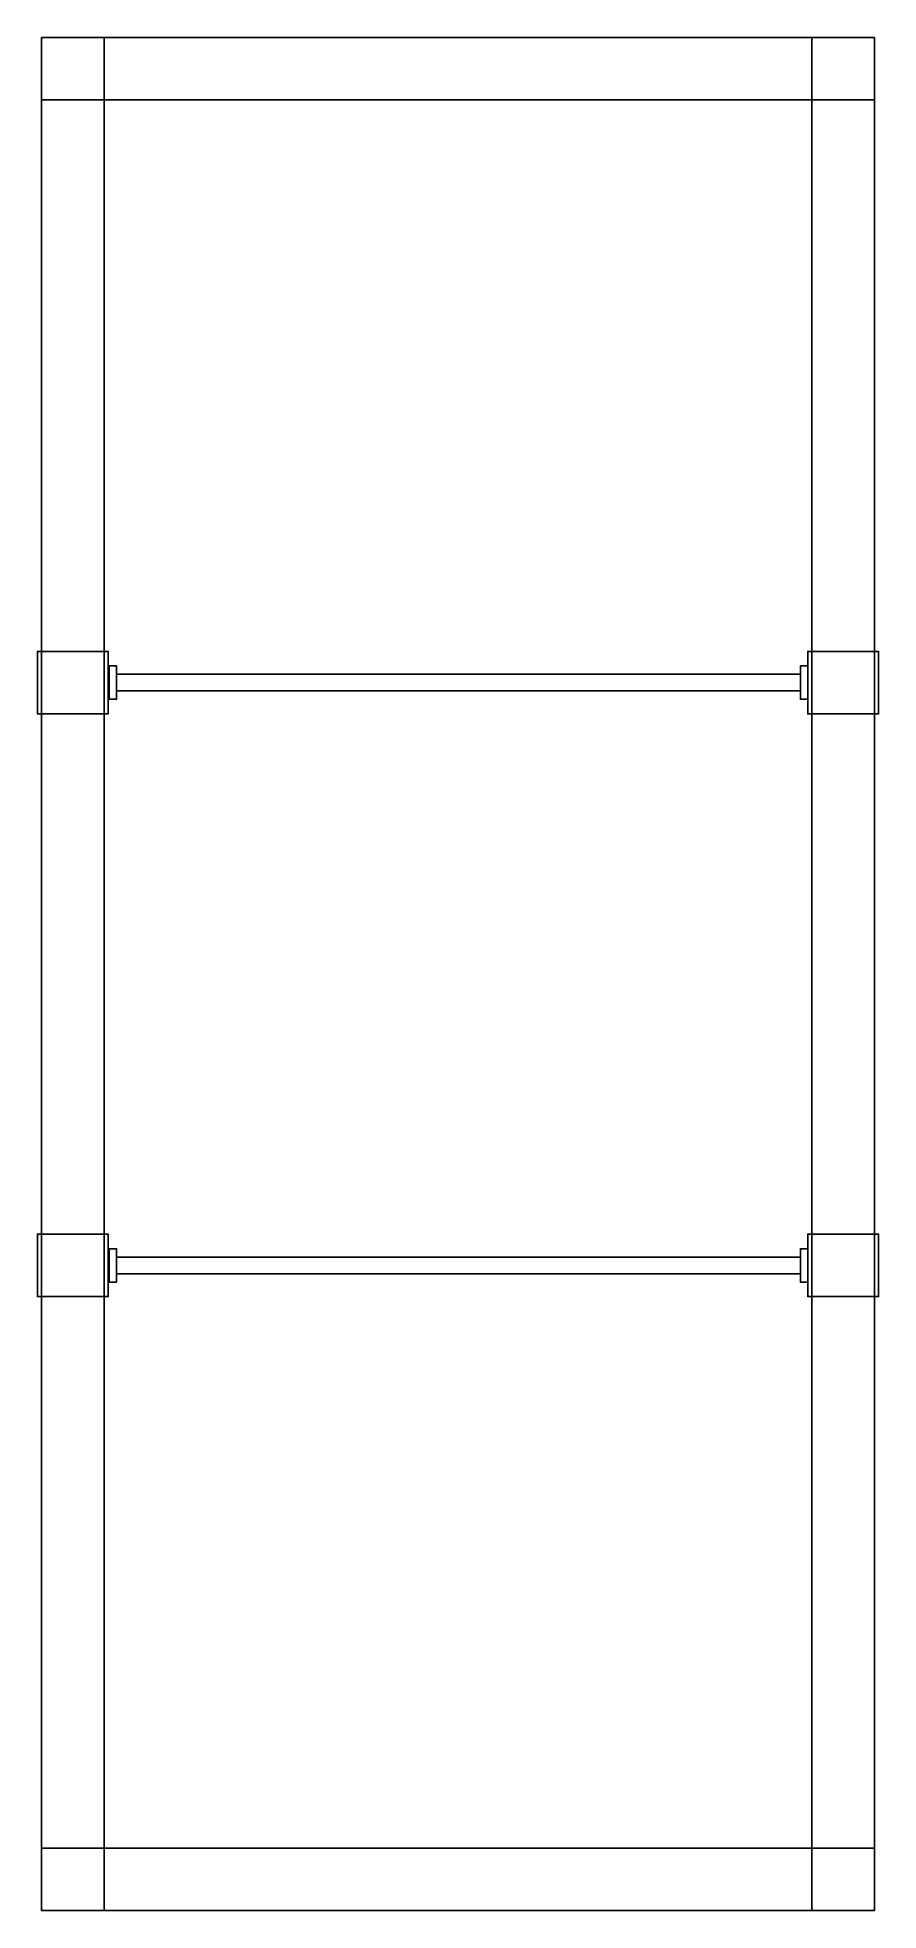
# Model space of a CAD drawing. Extents: x -51 to 151, y -494 to -44.
import ezdxf

# ---------------------------------------------------------------- set-up
doc = ezdxf.new("R2010")
doc.units = 0
doc.header["$MEASUREMENT"] = 0
for name, color, linetype in [('Bases', 4, 'Continuous'), ('Divisores', 6, 'Continuous'), ('Metalon', 2, 'Continuous')]:
    doc.layers.add(name, color=color, linetype=linetype)

msp = doc.modelspace()

# ---------------------------------------------------------------- linework, layer by layer
at = {"layer": 'Bases'}
for points in [[(-35.13, -59.45, 22.91), (134.87, -59.45, 22.91), (134.87, -479.45, 22.91), (-35.13, -479.45, 22.91)], [(-35.13, -479.45, 23.91), (134.87, -479.45, 23.91), (134.87, -59.45, 23.91), (-35.13, -59.45, 23.91)], [(-35.13, -479.45, 407.91), (134.87, -479.45, 407.91), (134.87, -59.45, 407.91), (-35.13, -59.45, 407.91)], [(-35.13, -59.45, 408.91), (134.87, -59.45, 408.91), (134.87, -479.45, 408.91), (-35.13, -479.45, 408.91)]]:
    msp.add_3dface(points, dxfattribs=at)
at = {"layer": 'Divisores'}
for points in [[(-51.13, -191.95, 43.91), (-50.13, -191.95, 43.91), (-50.15, -191.95, 27.91), (-51.13, -191.95, 27.91)], [(-51.13, -191.95, 27.91), (-51.13, -191.95, 43.91), (-51.13, -206.95, 43.91), (-51.13, -206.95, 27.91)], [(-51.13, -191.95, 43.91), (-51.13, -206.95, 43.91), (-34.13, -206.95, 43.91), (-34.13, -191.95, 43.91)], [(-51.13, -206.95, 27.91), (-50.13, -206.95, 27.91), (-50.15, -191.95, 27.91), (-51.13, -191.95, 27.91)], [(-35.13, -191.95, 42.91), (-35.13, -191.95, 43.91), (-50.13, -191.95, 43.91), (-50.13, -191.95, 42.91)], [(-50.13, -206.95, 27.91), (-50.13, -206.95, 42.91), (-50.13, -191.95, 42.91), (-50.13, -191.95, 27.91)], [(-35.13, -191.95, 42.91), (-35.13, -206.95, 42.91), (-50.13, -206.95, 42.91), (-50.13, -191.95, 42.91)], [(-34.13, -191.95, 43.91), (-34.13, -191.95, 27.91), (-35.13, -191.95, 27.91), (-35.13, -191.95, 43.91)], [(-35.13, -191.95, 27.91), (-35.13, -191.95, 42.91), (-35.13, -206.95, 42.91), (-35.13, -206.95, 27.91)], [(-35.13, -206.95, 27.91), (-34.13, -206.95, 27.91), (-34.13, -191.95, 27.91), (-35.13, -191.95, 27.91)], [(-34.13, -191.95, 43.91), (-34.13, -206.95, 43.91), (-34.13, -206.95, 27.91), (-34.13, -191.95, 27.91)], [(133.87, -191.95, 43.91), (134.87, -191.95, 43.91), (134.85, -191.95, 27.91), (133.87, -191.95, 27.91)], [(133.87, -191.95, 27.91), (133.87, -191.95, 43.91), (133.87, -206.95, 43.91), (133.87, -206.95, 27.91)], [(133.87, -191.95, 43.91), (133.87, -206.95, 43.91), (150.87, -206.95, 43.91), (150.87, -191.95, 43.91)], [(133.87, -206.95, 27.91), (134.87, -206.95, 27.91), (134.85, -191.95, 27.91), (133.87, -191.95, 27.91)], [(149.87, -191.95, 42.91), (149.87, -191.95, 43.91), (134.87, -191.95, 43.91), (134.87, -191.95, 42.91)], [(134.87, -206.95, 27.91), (134.87, -206.95, 42.91), (134.87, -191.95, 42.91), (134.87, -191.95, 27.91)], [(149.87, -191.95, 42.91), (149.87, -206.95, 42.91), (134.87, -206.95, 42.91), (134.87, -191.95, 42.91)], [(150.87, -191.95, 43.91), (150.87, -191.95, 27.91), (149.87, -191.95, 27.91), (149.87, -191.95, 43.91)], [(149.87, -191.95, 27.91), (149.87, -191.95, 42.91), (149.87, -206.95, 42.91), (149.87, -206.95, 27.91)], [(149.87, -206.95, 27.91), (150.87, -206.95, 27.91), (150.87, -191.95, 27.91), (149.87, -191.95, 27.91)], [(150.87, -191.95, 43.91), (150.87, -206.95, 43.91), (150.87, -206.95, 27.91), (150.87, -191.95, 27.91)], [(-32.13, -203.45, 31.91), (-33.88, -203.45, 31.91), (-33.88, -195.45, 31.91), (-32.13, -195.45, 31.91)], [(-32.13, -203.45, 39.91), (-33.88, -203.45, 39.91), (-33.88, -195.45, 39.91), (-32.13, -195.45, 39.91)], [(-32.13, -195.45, 39.91), (-33.88, -195.45, 39.91), (-33.88, -195.45, 31.91), (-32.13, -195.45, 31.91)], [(-33.88, -195.45, 31.91), (-33.88, -203.45, 31.91), (-33.88, -203.45, 39.91), (-33.88, -195.45, 39.91)], [(132.12, -201.45, 33.91), (132.12, -197.45, 33.91), (-32.16, -197.45, 33.91), (-32.15, -201.45, 33.91)], [(132.12, -201.45, 37.91), (132.12, -197.45, 37.91), (-32.16, -197.45, 37.91), (-32.15, -201.45, 37.91)], [(-32.16, -197.45, 37.91), (-32.16, -197.45, 33.91), (132.12, -197.45, 33.91), (132.12, -197.45, 37.91)], [(-32.13, -203.45, 31.91), (-32.13, -203.45, 39.91), (-32.13, -195.45, 39.91), (-32.13, -195.45, 31.91)], [(133.87, -203.45, 31.91), (132.12, -203.45, 31.91), (132.12, -195.45, 31.91), (133.87, -195.45, 31.91)], [(133.87, -203.45, 39.91), (132.12, -203.45, 39.91), (132.12, -195.45, 39.91), (133.87, -195.45, 39.91)], [(133.87, -195.45, 39.91), (132.12, -195.45, 39.91), (132.12, -195.45, 31.91), (133.87, -195.45, 31.91)], [(132.12, -195.45, 31.91), (132.12, -203.45, 31.91), (132.12, -203.45, 39.91), (132.12, -195.45, 39.91)], [(-32.15, -201.45, 37.91), (-32.15, -201.45, 33.91), (132.12, -201.45, 33.91), (132.12, -201.45, 37.91)], [(-51.13, -206.95, 43.91), (-51.13, -206.95, 27.91), (-50.13, -206.95, 27.91), (-50.13, -206.95, 43.91)], [(-50.13, -206.95, 43.91), (-50.13, -206.95, 42.91), (-35.13, -206.95, 42.91), (-35.13, -206.95, 43.91)], [(-34.13, -206.95, 43.91), (-34.13, -206.95, 27.91), (-35.13, -206.95, 27.91), (-35.13, -206.95, 43.91)], [(-33.88, -203.45, 31.91), (-32.13, -203.45, 31.91), (-32.13, -203.45, 39.91), (-33.88, -203.45, 39.91)], [(132.12, -203.45, 31.91), (133.87, -203.45, 31.91), (133.87, -203.45, 39.91), (132.12, -203.45, 39.91)], [(133.87, -206.95, 43.91), (133.87, -206.95, 27.91), (134.87, -206.95, 27.91), (134.87, -206.95, 43.91)], [(134.87, -206.95, 43.91), (134.87, -206.95, 42.91), (149.87, -206.95, 42.91), (149.87, -206.95, 43.91)], [(150.87, -206.95, 43.91), (150.87, -206.95, 27.91), (149.87, -206.95, 27.91), (149.87, -206.95, 43.91)], [(-51.13, -331.95, 43.91), (-50.13, -331.95, 43.91), (-50.15, -331.95, 27.91), (-51.13, -331.95, 27.91)], [(-51.13, -331.95, 27.91), (-51.13, -331.95, 43.91), (-51.13, -346.95, 43.91), (-51.13, -346.95, 27.91)], [(-51.13, -331.95, 43.91), (-51.13, -346.95, 43.91), (-34.13, -346.95, 43.91), (-34.13, -331.95, 43.91)], [(-51.13, -346.95, 27.91), (-50.13, -346.95, 27.91), (-50.15, -331.95, 27.91), (-51.13, -331.95, 27.91)], [(-35.13, -331.95, 42.91), (-35.13, -331.95, 43.91), (-50.13, -331.95, 43.91), (-50.13, -331.95, 42.91)], [(-50.13, -346.95, 27.91), (-50.13, -346.95, 42.91), (-50.13, -331.95, 42.91), (-50.13, -331.95, 27.91)], [(-35.13, -331.95, 42.91), (-35.13, -346.95, 42.91), (-50.13, -346.95, 42.91), (-50.13, -331.95, 42.91)], [(-34.13, -331.95, 43.91), (-34.13, -331.95, 27.91), (-35.13, -331.95, 27.91), (-35.13, -331.95, 43.91)], [(-35.13, -331.95, 27.91), (-35.13, -331.95, 42.91), (-35.13, -346.95, 42.91), (-35.13, -346.95, 27.91)], [(-35.13, -346.95, 27.91), (-34.13, -346.95, 27.91), (-34.13, -331.95, 27.91), (-35.13, -331.95, 27.91)], [(-34.13, -331.95, 43.91), (-34.13, -346.95, 43.91), (-34.13, -346.95, 27.91), (-34.13, -331.95, 27.91)], [(133.87, -331.95, 43.91), (134.87, -331.95, 43.91), (134.85, -331.95, 27.91), (133.87, -331.95, 27.91)], [(133.87, -331.95, 27.91), (133.87, -331.95, 43.91), (133.87, -346.95, 43.91), (133.87, -346.95, 27.91)], [(133.87, -331.95, 43.91), (133.87, -346.95, 43.91), (150.87, -346.95, 43.91), (150.87, -331.95, 43.91)], [(133.87, -346.95, 27.91), (134.87, -346.95, 27.91), (134.85, -331.95, 27.91), (133.87, -331.95, 27.91)], [(149.87, -331.95, 42.91), (149.87, -331.95, 43.91), (134.87, -331.95, 43.91), (134.87, -331.95, 42.91)], [(134.87, -346.95, 27.91), (134.87, -346.95, 42.91), (134.87, -331.95, 42.91), (134.87, -331.95, 27.91)], [(149.87, -331.95, 42.91), (149.87, -346.95, 42.91), (134.87, -346.95, 42.91), (134.87, -331.95, 42.91)], [(150.87, -331.95, 43.91), (150.87, -331.95, 27.91), (149.87, -331.95, 27.91), (149.87, -331.95, 43.91)], [(149.87, -331.95, 27.91), (149.87, -331.95, 42.91), (149.87, -346.95, 42.91), (149.87, -346.95, 27.91)], [(149.87, -346.95, 27.91), (150.87, -346.95, 27.91), (150.87, -331.95, 27.91), (149.87, -331.95, 27.91)], [(150.87, -331.95, 43.91), (150.87, -346.95, 43.91), (150.87, -346.95, 27.91), (150.87, -331.95, 27.91)], [(-32.13, -343.45, 31.91), (-33.88, -343.45, 31.91), (-33.88, -335.45, 31.91), (-32.13, -335.45, 31.91)], [(-32.13, -343.45, 39.91), (-33.88, -343.45, 39.91), (-33.88, -335.45, 39.91), (-32.13, -335.45, 39.91)], [(-32.13, -335.45, 39.91), (-33.88, -335.45, 39.91), (-33.88, -335.45, 31.91), (-32.13, -335.45, 31.91)], [(-33.88, -335.45, 31.91), (-33.88, -343.45, 31.91), (-33.88, -343.45, 39.91), (-33.88, -335.45, 39.91)], [(132.12, -341.45, 33.91), (132.12, -337.45, 33.91), (-32.16, -337.45, 33.91), (-32.15, -341.45, 33.91)], [(132.12, -341.45, 37.91), (132.12, -337.45, 37.91), (-32.16, -337.45, 37.91), (-32.15, -341.45, 37.91)], [(-32.16, -337.45, 37.91), (-32.16, -337.45, 33.91), (132.12, -337.45, 33.91), (132.12, -337.45, 37.91)], [(-32.13, -343.45, 31.91), (-32.13, -343.45, 39.91), (-32.13, -335.45, 39.91), (-32.13, -335.45, 31.91)], [(133.87, -343.45, 31.91), (132.12, -343.45, 31.91), (132.12, -335.45, 31.91), (133.87, -335.45, 31.91)], [(133.87, -343.45, 39.91), (132.12, -343.45, 39.91), (132.12, -335.45, 39.91), (133.87, -335.45, 39.91)], [(133.87, -335.45, 39.91), (132.12, -335.45, 39.91), (132.12, -335.45, 31.91), (133.87, -335.45, 31.91)], [(132.12, -335.45, 31.91), (132.12, -343.45, 31.91), (132.12, -343.45, 39.91), (132.12, -335.45, 39.91)], [(-32.15, -341.45, 37.91), (-32.15, -341.45, 33.91), (132.12, -341.45, 33.91), (132.12, -341.45, 37.91)], [(-33.88, -343.45, 31.91), (-32.13, -343.45, 31.91), (-32.13, -343.45, 39.91), (-33.88, -343.45, 39.91)], [(132.12, -343.45, 31.91), (133.87, -343.45, 31.91), (133.87, -343.45, 39.91), (132.12, -343.45, 39.91)], [(-51.13, -346.95, 43.91), (-51.13, -346.95, 27.91), (-50.13, -346.95, 27.91), (-50.13, -346.95, 43.91)], [(-50.13, -346.95, 43.91), (-50.13, -346.95, 42.91), (-35.13, -346.95, 42.91), (-35.13, -346.95, 43.91)], [(-34.13, -346.95, 43.91), (-34.13, -346.95, 27.91), (-35.13, -346.95, 27.91), (-35.13, -346.95, 43.91)], [(133.87, -346.95, 43.91), (133.87, -346.95, 27.91), (134.87, -346.95, 27.91), (134.87, -346.95, 43.91)], [(134.87, -346.95, 43.91), (134.87, -346.95, 42.91), (149.87, -346.95, 42.91), (149.87, -346.95, 43.91)], [(150.87, -346.95, 43.91), (150.87, -346.95, 27.91), (149.87, -346.95, 27.91), (149.87, -346.95, 43.91)]]:
    msp.add_3dface(points, dxfattribs=at)
at = {"layer": 'Metalon'}
for points in [[(-35.13, -59.45, 407.91), (-35.13, -44.45, 407.91), (-50.13, -44.45, 407.91), (-50.13, -59.45, 407.91)], [(-50.13, -44.45, 407.91), (-50.13, -59.45, 407.91), (-50.13, -59.45, 512.91), (-50.13, -44.45, 512.91)], [(-50.13, -44.45, 512.91), (-35.13, -44.45, 512.91), (-35.13, -44.45, 407.91), (-50.13, -44.45, 407.91)], [(-50.13, -59.45, 512.91), (-35.13, -59.45, 512.91), (-35.13, -44.45, 512.91), (-50.13, -44.45, 512.91)], [(-35.13, -44.45, 22.91), (-35.13, -59.45, 22.91), (-50.13, -59.45, 22.91), (-50.13, -44.45, 22.91)], [(-35.13, -44.45, 22.91), (-50.13, -44.45, 22.91), (-50.13, -44.45, 187.91), (-35.13, -44.45, 187.91)], [(-50.13, -59.45, 187.91), (-50.13, -44.45, 187.91), (-50.13, -44.45, 22.91), (-50.13, -59.45, 22.91)], [(-35.13, -59.45, 187.91), (-50.13, -59.45, 187.91), (-50.13, -44.45, 187.91), (-35.13, -44.45, 187.91)], [(134.87, -44.45, 497.91), (134.87, -44.45, 512.91), (-35.13, -44.45, 512.91), (-35.13, -44.45, 497.91)], [(-35.13, -44.45, 497.91), (-35.13, -59.45, 497.91), (134.87, -59.45, 497.91), (134.87, -44.45, 497.91)], [(-35.13, -59.45, 512.91), (-35.13, -44.45, 512.91), (134.87, -44.45, 512.91), (134.87, -59.45, 512.91)], [(-35.13, -44.45, 512.91), (-35.13, -59.45, 512.91), (-35.13, -59.45, 497.91), (-35.13, -44.45, 497.91)], [(-35.13, -44.45, 407.91), (-35.13, -59.45, 407.91), (-35.13, -59.45, 512.91), (-35.13, -44.45, 512.91)], [(134.87, -59.45, 427.91), (134.87, -44.45, 427.91), (-35.13, -44.45, 427.91), (-35.13, -59.45, 427.91)], [(-35.13, -59.45, 407.91), (-35.13, -44.45, 407.91), (134.87, -44.45, 407.91), (134.87, -59.45, 407.91)], [(134.87, -44.45, 407.91), (134.87, -44.45, 427.91), (-35.13, -44.45, 427.91), (-35.13, -44.45, 407.91)], [(-35.13, -59.45, 187.91), (-35.13, -44.45, 187.91), (-35.13, -44.45, 22.91), (-35.13, -59.45, 22.91)], [(-35.13, -59.45, 187.91), (-35.13, -44.45, 187.91), (134.87, -44.45, 187.91), (134.87, -59.45, 187.91)], [(134.87, -59.45, 172.91), (134.87, -44.45, 172.91), (-35.13, -44.45, 172.91), (-35.13, -59.45, 172.91)], [(-35.13, -44.45, 187.91), (-35.13, -44.45, 172.91), (134.87, -44.45, 172.91), (134.87, -44.45, 187.91)], [(134.87, -59.45, 22.91), (134.87, -44.45, 22.91), (-35.13, -44.45, 22.91), (-35.13, -59.45, 22.91)], [(134.87, -59.45, 42.91), (134.87, -44.45, 42.91), (-35.13, -44.45, 42.91), (-35.13, -59.45, 42.91)], [(-35.13, -44.45, 42.91), (-35.13, -44.45, 22.91), (134.87, -44.45, 22.91), (134.87, -44.45, 42.91)], [(134.87, -44.45, 497.91), (134.87, -44.45, 512.91), (134.87, -59.45, 512.91), (134.87, -59.45, 497.91)], [(134.87, -44.45, 22.91), (134.87, -59.45, 22.91), (149.87, -59.45, 22.91), (149.87, -44.45, 22.91)], [(134.87, -44.45, 22.91), (134.87, -59.45, 22.91), (134.87, -59.45, 512.91), (134.87, -44.45, 512.91)], [(134.87, -44.45, 22.91), (149.87, -44.45, 22.91), (149.87, -44.45, 512.91), (134.87, -44.45, 512.91)], [(134.87, -59.45, 512.91), (134.87, -44.45, 512.91), (149.87, -44.45, 512.91), (149.87, -59.45, 512.91)], [(149.87, -44.45, 512.91), (149.87, -59.45, 512.91), (149.87, -59.45, 22.91), (149.87, -44.45, 22.91)], [(-35.13, -479.45, 497.91), (-50.13, -479.45, 497.91), (-50.13, -59.45, 497.91), (-35.13, -59.45, 497.91)], [(-35.13, -59.45, 497.91), (-35.13, -59.45, 512.91), (-50.13, -59.45, 512.91), (-50.13, -59.45, 497.91)], [(-50.13, -479.45, 512.91), (-50.13, -479.45, 497.91), (-50.13, -59.45, 497.91), (-50.13, -59.45, 512.91)], [(-35.13, -59.45, 512.91), (-50.13, -59.45, 512.91), (-50.13, -479.45, 512.91), (-35.13, -479.45, 512.91)], [(-50.13, -59.45, 512.91), (-35.13, -59.45, 512.91), (-35.13, -59.45, 407.91), (-50.13, -59.45, 407.91)], [(-35.13, -59.45, 407.91), (-50.13, -59.45, 407.91), (-50.13, -479.45, 407.91), (-35.13, -479.45, 407.91)], [(-35.13, -59.45, 427.91), (-50.13, -59.45, 427.91), (-50.13, -479.45, 427.91), (-35.13, -479.45, 427.91)], [(-50.13, -479.45, 427.91), (-50.13, -479.45, 407.91), (-50.13, -59.45, 407.91), (-50.13, -59.45, 427.91)], [(-35.13, -59.45, 172.91), (-50.13, -59.45, 172.91), (-50.13, -479.45, 172.91), (-35.13, -479.45, 172.91)], [(-35.13, -59.45, 187.91), (-50.13, -59.45, 187.91), (-50.13, -479.45, 187.91), (-35.13, -479.45, 187.91)], [(-50.13, -479.45, 187.91), (-50.13, -479.45, 172.91), (-50.13, -59.45, 172.91), (-50.13, -59.45, 187.91)], [(-35.13, -59.45, 187.91), (-35.13, -59.45, 22.91), (-50.13, -59.45, 22.91), (-50.13, -59.45, 187.91)], [(-35.13, -59.45, 22.91), (-50.13, -59.45, 22.91), (-50.13, -479.45, 22.91), (-35.13, -479.45, 22.91)], [(-35.13, -59.45, 42.91), (-50.13, -59.45, 42.91), (-50.13, -479.45, 42.91), (-35.13, -479.45, 42.91)], [(-50.13, -479.45, 42.91), (-50.13, -479.45, 22.91), (-50.13, -59.45, 22.91), (-50.13, -59.45, 42.91)], [(134.87, -59.45, 497.91), (134.87, -59.45, 512.91), (-35.13, -59.45, 512.91), (-35.13, -59.45, 497.91)], [(-35.13, -59.45, 497.91), (-35.13, -59.45, 512.91), (-35.13, -479.45, 512.91), (-35.13, -479.45, 497.91)], [(-35.13, -59.45, 407.91), (-35.13, -59.45, 427.91), (134.87, -59.45, 427.91), (134.87, -59.45, 407.91)], [(-35.13, -479.45, 407.91), (-35.13, -479.45, 427.91), (-35.13, -59.45, 427.91), (-35.13, -59.45, 407.91)], [(-35.13, -479.45, 172.91), (-35.13, -479.45, 187.91), (-35.13, -59.45, 187.91), (-35.13, -59.45, 172.91)], [(134.87, -59.45, 172.91), (134.87, -59.45, 187.91), (-35.13, -59.45, 187.91), (-35.13, -59.45, 172.91)], [(-35.13, -59.45, 22.91), (-35.13, -59.45, 42.91), (134.87, -59.45, 42.91), (134.87, -59.45, 22.91)], [(-35.13, -479.45, 22.91), (-35.13, -479.45, 42.91), (-35.13, -59.45, 42.91), (-35.13, -59.45, 22.91)], [(149.87, -59.45, 497.91), (134.87, -59.45, 497.91), (134.87, -59.45, 512.91), (149.87, -59.45, 512.91)], [(134.87, -479.45, 497.91), (149.87, -479.45, 497.91), (149.87, -59.45, 497.91), (134.87, -59.45, 497.91)], [(134.87, -59.45, 512.91), (134.87, -59.45, 497.91), (134.87, -479.45, 497.91), (134.87, -479.45, 512.91)], [(134.87, -479.45, 512.91), (149.87, -479.45, 512.91), (149.87, -59.45, 512.91), (134.87, -59.45, 512.91)], [(134.87, -59.45, 22.91), (134.87, -59.45, 512.91), (149.87, -59.45, 512.91), (149.87, -59.45, 22.91)], [(134.87, -479.45, 407.91), (149.87, -479.45, 407.91), (149.87, -59.45, 407.91), (134.87, -59.45, 407.91)], [(134.87, -59.45, 407.91), (134.87, -59.45, 427.91), (134.87, -479.45, 427.91), (134.87, -479.45, 407.91)], [(134.87, -479.45, 427.91), (149.87, -479.45, 427.91), (149.87, -59.45, 427.91), (134.87, -59.45, 427.91)], [(149.87, -59.45, 172.91), (134.87, -59.45, 172.91), (134.87, -479.45, 172.91), (149.87, -479.45, 172.91)], [(134.87, -479.45, 187.91), (134.87, -479.45, 172.91), (134.87, -59.45, 172.91), (134.87, -59.45, 187.91)], [(134.87, -59.45, 187.91), (134.87, -479.45, 187.91), (149.87, -479.45, 187.91), (149.87, -59.45, 187.91)], [(134.87, -479.45, 22.91), (149.87, -479.45, 22.91), (149.87, -59.45, 22.91), (134.87, -59.45, 22.91)], [(134.87, -59.45, 22.91), (134.87, -59.45, 42.91), (134.87, -479.45, 42.91), (134.87, -479.45, 22.91)], [(134.87, -479.45, 42.91), (149.87, -479.45, 42.91), (149.87, -59.45, 42.91), (134.87, -59.45, 42.91)], [(149.87, -59.45, 512.91), (149.87, -59.45, 497.91), (149.87, -479.45, 497.91), (149.87, -479.45, 512.91)], [(149.87, -59.45, 427.91), (149.87, -59.45, 407.91), (149.87, -479.45, 407.91), (149.87, -479.45, 427.91)], [(149.87, -479.45, 187.91), (149.87, -479.45, 172.91), (149.87, -59.45, 172.91), (149.87, -59.45, 187.91)], [(149.87, -59.45, 42.91), (149.87, -59.45, 22.91), (149.87, -479.45, 22.91), (149.87, -479.45, 42.91)], [(-50.13, -479.45, 497.91), (-35.13, -479.45, 497.91), (-35.13, -479.45, 512.91), (-50.13, -479.45, 512.91)], [(-35.13, -479.45, 407.91), (-50.13, -479.45, 407.91), (-50.13, -494.45, 407.91), (-35.13, -494.45, 407.91)], [(-35.13, -479.45, 407.91), (-50.13, -479.45, 407.91), (-50.13, -479.45, 512.91), (-35.13, -479.45, 512.91)], [(-35.13, -494.45, 512.91), (-35.13, -479.45, 512.91), (-50.13, -479.45, 512.91), (-50.13, -494.45, 512.91)], [(-50.13, -494.45, 512.91), (-50.13, -479.45, 512.91), (-50.13, -479.45, 407.91), (-50.13, -494.45, 407.91)], [(-50.13, -494.45, 187.91), (-35.13, -494.45, 187.91), (-35.13, -479.45, 187.91), (-50.13, -479.45, 187.91)], [(-35.13, -479.45, 22.91), (-50.13, -479.45, 22.91), (-50.13, -494.45, 22.91), (-35.13, -494.45, 22.91)], [(-35.13, -479.45, 22.91), (-50.13, -479.45, 22.91), (-50.13, -479.45, 187.91), (-35.13, -479.45, 187.91)], [(-50.13, -479.45, 187.91), (-50.13, -494.45, 187.91), (-50.13, -494.45, 22.91), (-50.13, -479.45, 22.91)], [(-35.13, -479.45, 512.91), (-35.13, -494.45, 512.91), (-35.13, -494.45, 497.91), (-35.13, -479.45, 497.91)], [(-35.13, -479.45, 497.91), (-35.13, -479.45, 512.91), (134.87, -479.45, 512.91), (134.87, -479.45, 497.91)], [(134.87, -479.45, 497.91), (134.87, -494.45, 497.91), (-35.13, -494.45, 497.91), (-35.13, -479.45, 497.91)], [(134.87, -479.45, 512.91), (134.87, -494.45, 512.91), (-35.13, -494.45, 512.91), (-35.13, -479.45, 512.91)], [(-35.13, -479.45, 407.91), (-35.13, -479.45, 512.91), (-35.13, -494.45, 512.91), (-35.13, -494.45, 407.91)], [(-35.13, -494.45, 407.91), (-35.13, -479.45, 407.91), (134.87, -479.45, 407.91), (134.87, -494.45, 407.91)], [(134.87, -494.45, 427.91), (134.87, -479.45, 427.91), (-35.13, -479.45, 427.91), (-35.13, -494.45, 427.91)], [(-35.13, -479.45, 427.91), (-35.13, -479.45, 407.91), (134.87, -479.45, 407.91), (134.87, -479.45, 427.91)], [(-35.13, -479.45, 22.91), (-35.13, -494.45, 22.91), (-35.13, -494.45, 187.91), (-35.13, -479.45, 187.91)], [(134.87, -479.45, 187.91), (134.87, -479.45, 172.91), (-35.13, -479.45, 172.91), (-35.13, -479.45, 187.91)], [(-35.13, -479.45, 172.91), (-35.13, -494.45, 172.91), (134.87, -494.45, 172.91), (134.87, -479.45, 172.91)], [(134.87, -494.45, 187.91), (134.87, -479.45, 187.91), (-35.13, -479.45, 187.91), (-35.13, -494.45, 187.91)], [(134.87, -479.45, 22.91), (134.87, -479.45, 42.91), (-35.13, -479.45, 42.91), (-35.13, -479.45, 22.91)], [(-35.13, -479.45, 22.91), (-35.13, -494.45, 22.91), (134.87, -494.45, 22.91), (134.87, -479.45, 22.91)], [(134.87, -479.45, 42.91), (134.87, -494.45, 42.91), (-35.13, -494.45, 42.91), (-35.13, -479.45, 42.91)], [(134.87, -479.45, 512.91), (134.87, -494.45, 512.91), (134.87, -494.45, 497.91), (134.87, -479.45, 497.91)], [(149.87, -479.45, 512.91), (134.87, -479.45, 512.91), (134.87, -479.45, 497.91), (149.87, -479.45, 497.91)], [(134.87, -494.45, 22.91), (134.87, -479.45, 22.91), (149.87, -479.45, 22.91), (149.87, -494.45, 22.91)], [(149.87, -479.45, 512.91), (149.87, -494.45, 512.91), (134.87, -494.45, 512.91), (134.87, -479.45, 512.91)], [(134.87, -479.45, 512.91), (134.87, -494.45, 512.91), (134.87, -494.45, 22.91), (134.87, -479.45, 22.91)], [(134.87, -479.45, 22.91), (149.87, -479.45, 22.91), (149.87, -479.45, 512.91), (134.87, -479.45, 512.91)], [(149.87, -479.45, 512.91), (149.87, -494.45, 512.91), (149.87, -494.45, 22.91), (149.87, -479.45, 22.91)], [(-35.13, -494.45, 512.91), (-35.13, -494.45, 407.91), (-50.13, -494.45, 407.91), (-50.13, -494.45, 512.91)], [(-35.13, -494.45, 187.91), (-50.13, -494.45, 187.91), (-50.13, -494.45, 22.91), (-35.13, -494.45, 22.91)], [(-35.13, -494.45, 512.91), (-35.13, -494.45, 497.91), (134.87, -494.45, 497.91), (134.87, -494.45, 512.91)], [(134.87, -494.45, 407.91), (134.87, -494.45, 427.91), (-35.13, -494.45, 427.91), (-35.13, -494.45, 407.91)], [(-35.13, -494.45, 187.91), (-35.13, -494.45, 172.91), (134.87, -494.45, 172.91), (134.87, -494.45, 187.91)], [(-35.13, -494.45, 42.91), (-35.13, -494.45, 22.91), (134.87, -494.45, 22.91), (134.87, -494.45, 42.91)], [(134.87, -494.45, 22.91), (149.87, -494.45, 22.91), (149.87, -494.45, 512.91), (134.87, -494.45, 512.91)]]:
    msp.add_3dface(points, dxfattribs=at)

doc.saveas('drawing.dxf')
